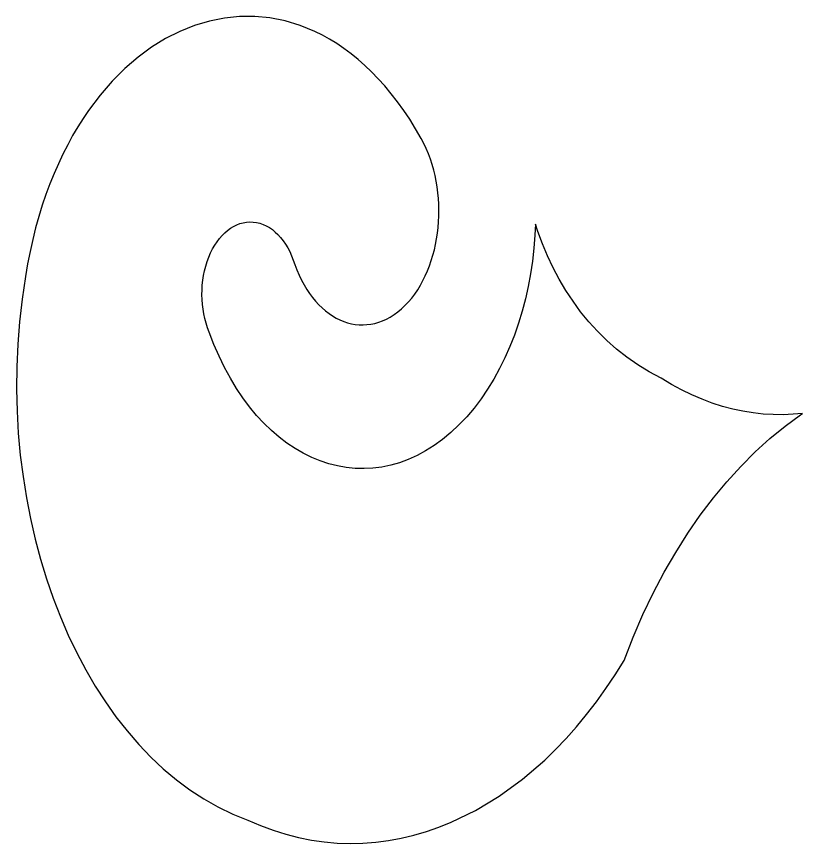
# Model space of a CAD drawing. Header units: centimetres. Extents: x -2.15 to 2.15, y -1.9 to 1.9.
# Drawn here: x 0.8084 to 1.1185, y 0.7819 to 1.1082 of the extents above; entities that cross this region are included whole.
import ezdxf

# ---------------------------------------------------------------- set-up
doc = ezdxf.new("R2010")
doc.units = ezdxf.units.CM
doc.header["$MEASUREMENT"] = 0
doc.layers.add('Layer 1', color=7, linetype='Continuous')

msp = doc.modelspace()

# ---------------------------------------------------------------- linework, layer by layer
at = {"layer": 'Layer 1', "color": 177}
msp.add_open_spline([(1.11851, 0.95163), (1.11851, 0.95163), (1.11772, 0.95111), (1.11772, 0.95111), (1.11772, 0.95111), (1.11772, 0.95111), (1.11163, 0.9466), (1.11163, 0.9466), (1.11163, 0.9466), (1.11163, 0.9466), (1.10567, 0.94171), (1.10567, 0.94171), (1.10567, 0.94171), (1.10567, 0.94171), (1.09985, 0.93642), (1.09985, 0.93642), (1.09985, 0.93642), (1.09985, 0.93642), (1.09419, 0.93074), (1.09419, 0.93074), (1.09419, 0.93074), (1.09419, 0.93074), (1.08868, 0.92469), (1.08868, 0.92469), (1.08868, 0.92469), (1.08868, 0.92469), (1.08335, 0.91826), (1.08335, 0.91826), (1.08335, 0.91826), (1.08335, 0.91826), (1.0782, 0.91147), (1.0782, 0.91147), (1.0782, 0.91147), (1.0782, 0.91147), (1.07325, 0.90432), (1.07325, 0.90432), (1.07325, 0.90432), (1.07325, 0.90432), (1.06849, 0.89681), (1.06849, 0.89681), (1.06849, 0.89681), (1.06849, 0.89681), (1.06394, 0.88896), (1.06394, 0.88896), (1.06394, 0.88896), (1.06394, 0.88896), (1.05963, 0.88076), (1.05963, 0.88076), (1.05963, 0.88076), (1.05963, 0.88076), (1.05554, 0.87223), (1.05554, 0.87223), (1.05554, 0.87223), (1.05554, 0.87223), (1.05169, 0.86337), (1.05169, 0.86337), (1.05169, 0.86337), (1.05169, 0.86337), (1.04811, 0.85418), (1.04811, 0.85418), (1.04811, 0.85418), (1.04811, 0.85418), (1.04459, 0.84851), (1.04459, 0.84851), (1.04459, 0.84851), (1.04459, 0.84851), (1.04094, 0.84304), (1.04094, 0.84304), (1.04094, 0.84304), (1.04094, 0.84304), (1.03718, 0.83779), (1.03718, 0.83779), (1.03718, 0.83779), (1.03718, 0.83779), (1.03331, 0.83276), (1.03331, 0.83276), (1.03331, 0.83276), (1.03331, 0.83276), (1.02934, 0.82795), (1.02934, 0.82795), (1.02934, 0.82795), (1.02934, 0.82795), (1.02525, 0.82336), (1.02525, 0.82336), (1.02525, 0.82336), (1.02525, 0.82336), (1.02108, 0.81899), (1.02108, 0.81899), (1.02108, 0.81899), (1.02108, 0.81899), (1.0168, 0.81485), (1.0168, 0.81485), (1.0168, 0.81485), (1.0168, 0.81485), (1.008, 0.80728), (1.008, 0.80728), (1.008, 0.80728), (1.008, 0.80728), (0.9989, 0.80064), (0.9989, 0.80064), (0.9989, 0.80064), (0.9989, 0.80064), (0.98952, 0.79497), (0.98952, 0.79497), (0.98952, 0.79497), (0.98952, 0.79497), (0.97991, 0.79029), (0.97991, 0.79029), (0.97991, 0.79029), (0.97991, 0.79029), (0.97504, 0.78834), (0.97504, 0.78834), (0.97504, 0.78834), (0.97504, 0.78834), (0.97011, 0.78663), (0.97011, 0.78663), (0.97011, 0.78663), (0.97011, 0.78663), (0.96515, 0.78519), (0.96515, 0.78519), (0.96515, 0.78519), (0.96515, 0.78519), (0.96017, 0.784), (0.96017, 0.784), (0.96017, 0.784), (0.96017, 0.784), (0.95516, 0.78308), (0.95516, 0.78308), (0.95516, 0.78308), (0.95516, 0.78308), (0.95012, 0.78243), (0.95012, 0.78243), (0.95012, 0.78243), (0.95012, 0.78243), (0.94506, 0.78204), (0.94506, 0.78204), (0.94506, 0.78204), (0.94506, 0.78204), (0.94, 0.78193), (0.94, 0.78193), (0.94, 0.78193), (0.94, 0.78193), (0.93493, 0.7821), (0.93493, 0.7821), (0.93493, 0.7821), (0.93493, 0.7821), (0.92985, 0.78254), (0.92985, 0.78254), (0.92985, 0.78254), (0.92985, 0.78254), (0.92478, 0.78326), (0.92478, 0.78326), (0.92478, 0.78326), (0.92478, 0.78326), (0.91971, 0.78426), (0.91971, 0.78426), (0.91971, 0.78426), (0.91971, 0.78426), (0.91466, 0.78555), (0.91466, 0.78555), (0.91466, 0.78555), (0.91466, 0.78555), (0.90962, 0.78714), (0.90962, 0.78714), (0.90962, 0.78714), (0.90962, 0.78714), (0.90462, 0.78901), (0.90462, 0.78901), (0.90462, 0.78901), (0.90462, 0.78901), (0.89964, 0.79118), (0.89964, 0.79118), (0.89964, 0.79118), (0.89964, 0.79118), (0.89369, 0.79355), (0.89369, 0.79355), (0.89369, 0.79355), (0.89369, 0.79355), (0.88789, 0.79633), (0.88789, 0.79633), (0.88789, 0.79633), (0.88789, 0.79633), (0.88225, 0.79951), (0.88225, 0.79951), (0.88225, 0.79951), (0.88225, 0.79951), (0.87677, 0.80309), (0.87677, 0.80309), (0.87677, 0.80309), (0.87677, 0.80309), (0.87146, 0.80704), (0.87146, 0.80704), (0.87146, 0.80704), (0.87146, 0.80704), (0.86633, 0.81135), (0.86633, 0.81135), (0.86633, 0.81135), (0.86633, 0.81135), (0.86137, 0.81601), (0.86137, 0.81601), (0.86137, 0.81601), (0.86137, 0.81601), (0.8566, 0.821), (0.8566, 0.821), (0.8566, 0.821), (0.8566, 0.821), (0.85201, 0.82632), (0.85201, 0.82632), (0.85201, 0.82632), (0.85201, 0.82632), (0.84763, 0.83194), (0.84763, 0.83194), (0.84763, 0.83194), (0.84763, 0.83194), (0.84345, 0.83785), (0.84345, 0.83785), (0.84345, 0.83785), (0.84345, 0.83785), (0.83947, 0.84404), (0.83947, 0.84404), (0.83947, 0.84404), (0.83947, 0.84404), (0.83571, 0.8505), (0.83571, 0.8505), (0.83571, 0.8505), (0.83571, 0.8505), (0.83216, 0.85721), (0.83216, 0.85721), (0.83216, 0.85721), (0.83216, 0.85721), (0.82883, 0.86417), (0.82883, 0.86417), (0.82883, 0.86417), (0.82883, 0.86417), (0.82573, 0.87134), (0.82573, 0.87134), (0.82573, 0.87134), (0.82573, 0.87134), (0.82288, 0.87873), (0.82288, 0.87873), (0.82288, 0.87873), (0.82288, 0.87873), (0.82026, 0.88631), (0.82026, 0.88631), (0.82026, 0.88631), (0.82026, 0.88631), (0.81788, 0.89408), (0.81788, 0.89408), (0.81788, 0.89408), (0.81788, 0.89408), (0.81576, 0.90202), (0.81576, 0.90202), (0.81576, 0.90202), (0.81576, 0.90202), (0.81389, 0.91012), (0.81389, 0.91012), (0.81389, 0.91012), (0.81389, 0.91012), (0.81229, 0.91836), (0.81229, 0.91836), (0.81229, 0.91836), (0.81229, 0.91836), (0.81096, 0.92674), (0.81096, 0.92674), (0.81096, 0.92674), (0.81096, 0.92674), (0.8099, 0.93522), (0.8099, 0.93522), (0.8099, 0.93522), (0.8099, 0.93522), (0.80911, 0.94381), (0.80911, 0.94381), (0.80911, 0.94381), (0.80911, 0.94381), (0.80862, 0.95249), (0.80862, 0.95249), (0.80862, 0.95249), (0.80862, 0.95249), (0.80841, 0.96125), (0.80841, 0.96125), (0.80841, 0.96125), (0.80841, 0.96125), (0.8085, 0.97007), (0.8085, 0.97007), (0.8085, 0.97007), (0.8085, 0.97007), (0.80889, 0.97894), (0.80889, 0.97894), (0.80889, 0.97894), (0.80889, 0.97894), (0.80959, 0.98784), (0.80959, 0.98784), (0.80959, 0.98784), (0.80959, 0.98784), (0.8106, 0.99676), (0.8106, 0.99676), (0.8106, 0.99676), (0.8106, 0.99676), (0.81192, 1.00569), (0.81192, 1.00569), (0.81192, 1.00569), (0.81192, 1.00569), (0.81277, 1.01065), (0.81277, 1.01065), (0.81277, 1.01065), (0.81277, 1.01065), (0.81374, 1.0155), (0.81374, 1.0155), (0.81374, 1.0155), (0.81374, 1.0155), (0.8148, 1.02023), (0.8148, 1.02023), (0.8148, 1.02023), (0.8148, 1.02023), (0.81595, 1.02485), (0.81595, 1.02485), (0.81595, 1.02485), (0.81595, 1.02485), (0.81722, 1.02936), (0.81722, 1.02936), (0.81722, 1.02936), (0.81722, 1.02936), (0.81858, 1.03376), (0.81858, 1.03376), (0.81858, 1.03376), (0.81858, 1.03376), (0.82003, 1.03804), (0.82003, 1.03804), (0.82003, 1.03804), (0.82003, 1.03804), (0.82157, 1.0422), (0.82157, 1.0422), (0.82157, 1.0422), (0.82157, 1.0422), (0.8232, 1.04625), (0.8232, 1.04625), (0.8232, 1.04625), (0.8232, 1.04625), (0.82492, 1.05018), (0.82492, 1.05018), (0.82492, 1.05018), (0.82492, 1.05018), (0.82672, 1.05399), (0.82672, 1.05399), (0.82672, 1.05399), (0.82672, 1.05399), (0.82859, 1.05767), (0.82859, 1.05767), (0.82859, 1.05767), (0.82859, 1.05767), (0.83054, 1.06124), (0.83054, 1.06124), (0.83054, 1.06124), (0.83054, 1.06124), (0.83257, 1.06468), (0.83257, 1.06468), (0.83257, 1.06468), (0.83257, 1.06468), (0.83468, 1.06801), (0.83468, 1.06801), (0.83468, 1.06801), (0.83468, 1.06801), (0.83685, 1.0712), (0.83685, 1.0712), (0.83685, 1.0712), (0.83685, 1.0712), (0.84138, 1.07722), (0.84138, 1.07722), (0.84138, 1.07722), (0.84138, 1.07722), (0.84616, 1.08274), (0.84616, 1.08274), (0.84616, 1.08274), (0.84616, 1.08274), (0.85115, 1.08773), (0.85115, 1.08773), (0.85115, 1.08773), (0.85115, 1.08773), (0.85635, 1.09221), (0.85635, 1.09221), (0.85635, 1.09221), (0.85635, 1.09221), (0.86172, 1.09615), (0.86172, 1.09615), (0.86172, 1.09615), (0.86172, 1.09615), (0.86724, 1.09955), (0.86724, 1.09955), (0.86724, 1.09955), (0.86724, 1.09955), (0.8729, 1.10241), (0.8729, 1.10241), (0.8729, 1.10241), (0.8729, 1.10241), (0.87867, 1.10472), (0.87867, 1.10472), (0.87867, 1.10472), (0.87867, 1.10472), (0.88453, 1.10646), (0.88453, 1.10646), (0.88453, 1.10646), (0.88453, 1.10646), (0.89045, 1.10764), (0.89045, 1.10764), (0.89045, 1.10764), (0.89045, 1.10764), (0.89642, 1.10824), (0.89642, 1.10824), (0.89642, 1.10824), (0.89642, 1.10824), (0.90241, 1.10825), (0.90241, 1.10825), (0.90241, 1.10825), (0.90241, 1.10825), (0.9084, 1.10768), (0.9084, 1.10768), (0.9084, 1.10768), (0.9084, 1.10768), (0.91438, 1.1065), (0.91438, 1.1065), (0.91438, 1.1065), (0.91438, 1.1065), (0.9203, 1.10472), (0.9203, 1.10472), (0.9203, 1.10472), (0.9203, 1.10472), (0.92616, 1.10232), (0.92616, 1.10232), (0.92616, 1.10232), (0.92616, 1.10232), (0.92907, 1.10089), (0.92907, 1.10089), (0.92907, 1.10089), (0.92907, 1.10089), (0.93194, 1.0993), (0.93194, 1.0993), (0.93194, 1.0993), (0.93194, 1.0993), (0.93479, 1.09755), (0.93479, 1.09755), (0.93479, 1.09755), (0.93479, 1.09755), (0.93761, 1.09565), (0.93761, 1.09565), (0.93761, 1.09565), (0.93761, 1.09565), (0.9404, 1.09359), (0.9404, 1.09359), (0.9404, 1.09359), (0.9404, 1.09359), (0.94314, 1.09136), (0.94314, 1.09136), (0.94314, 1.09136), (0.94314, 1.09136), (0.94586, 1.08898), (0.94586, 1.08898), (0.94586, 1.08898), (0.94586, 1.08898), (0.94853, 1.08643), (0.94853, 1.08643), (0.94853, 1.08643), (0.94853, 1.08643), (0.95116, 1.08372), (0.95116, 1.08372), (0.95116, 1.08372), (0.95116, 1.08372), (0.95374, 1.08085), (0.95374, 1.08085), (0.95374, 1.08085), (0.95374, 1.08085), (0.95627, 1.07781), (0.95627, 1.07781), (0.95627, 1.07781), (0.95627, 1.07781), (0.95875, 1.0746), (0.95875, 1.0746), (0.95875, 1.0746), (0.95875, 1.0746), (0.96118, 1.07123), (0.96118, 1.07123), (0.96118, 1.07123), (0.96118, 1.07123), (0.96355, 1.06769), (0.96355, 1.06769), (0.96355, 1.06769), (0.96355, 1.06769), (0.96585, 1.06398), (0.96585, 1.06398), (0.96585, 1.06398), (0.96585, 1.06398), (0.9681, 1.0601), (0.9681, 1.0601), (0.9681, 1.0601), (0.9681, 1.0601), (0.96913, 1.05815), (0.96913, 1.05815), (0.96913, 1.05815), (0.96913, 1.05815), (0.97008, 1.05615), (0.97008, 1.05615), (0.97008, 1.05615), (0.97008, 1.05615), (0.97094, 1.0541), (0.97094, 1.0541), (0.97094, 1.0541), (0.97094, 1.0541), (0.97172, 1.052), (0.97172, 1.052), (0.97172, 1.052), (0.97172, 1.052), (0.97241, 1.04986), (0.97241, 1.04986), (0.97241, 1.04986), (0.97241, 1.04986), (0.97303, 1.04769), (0.97303, 1.04769), (0.97303, 1.04769), (0.97303, 1.04769), (0.97356, 1.04548), (0.97356, 1.04548), (0.97356, 1.04548), (0.97356, 1.04548), (0.97401, 1.04325), (0.97401, 1.04325), (0.97401, 1.04325), (0.97401, 1.04325), (0.97438, 1.041), (0.97438, 1.041), (0.97438, 1.041), (0.97438, 1.041), (0.97467, 1.03873), (0.97467, 1.03873), (0.97467, 1.03873), (0.97467, 1.03873), (0.97488, 1.03645), (0.97488, 1.03645), (0.97488, 1.03645), (0.97488, 1.03645), (0.97501, 1.03416), (0.97501, 1.03416), (0.97501, 1.03416), (0.97501, 1.03416), (0.97506, 1.03187), (0.97506, 1.03187), (0.97506, 1.03187), (0.97506, 1.03187), (0.97504, 1.02958), (0.97504, 1.02958), (0.97504, 1.02958), (0.97504, 1.02958), (0.97493, 1.0273), (0.97493, 1.0273), (0.97493, 1.0273), (0.97493, 1.0273), (0.97475, 1.02503), (0.97475, 1.02503), (0.97475, 1.02503), (0.97475, 1.02503), (0.97449, 1.02277), (0.97449, 1.02277), (0.97449, 1.02277), (0.97449, 1.02277), (0.97416, 1.02054), (0.97416, 1.02054), (0.97416, 1.02054), (0.97416, 1.02054), (0.97374, 1.01833), (0.97374, 1.01833), (0.97374, 1.01833), (0.97374, 1.01833), (0.97326, 1.01616), (0.97326, 1.01616), (0.97326, 1.01616), (0.97326, 1.01616), (0.97269, 1.01402), (0.97269, 1.01402), (0.97269, 1.01402), (0.97269, 1.01402), (0.97206, 1.01192), (0.97206, 1.01192), (0.97206, 1.01192), (0.97206, 1.01192), (0.97134, 1.00986), (0.97134, 1.00986), (0.97134, 1.00986), (0.97134, 1.00986), (0.97056, 1.00786), (0.97056, 1.00786), (0.97056, 1.00786), (0.97056, 1.00786), (0.9697, 1.00591), (0.9697, 1.00591), (0.9697, 1.00591), (0.9697, 1.00591), (0.96877, 1.00402), (0.96877, 1.00402), (0.96877, 1.00402), (0.96877, 1.00402), (0.96776, 1.00219), (0.96776, 1.00219), (0.96776, 1.00219), (0.96776, 1.00219), (0.96669, 1.00044), (0.96669, 1.00044), (0.96669, 1.00044), (0.96669, 1.00044), (0.96554, 0.99875), (0.96554, 0.99875), (0.96554, 0.99875), (0.96554, 0.99875), (0.96432, 0.99715), (0.96432, 0.99715), (0.96432, 0.99715), (0.96432, 0.99715), (0.96304, 0.99562), (0.96304, 0.99562), (0.96304, 0.99562), (0.96304, 0.99562), (0.96168, 0.99419), (0.96168, 0.99419), (0.96168, 0.99419), (0.96168, 0.99419), (0.96027, 0.99287), (0.96027, 0.99287), (0.96027, 0.99287), (0.96027, 0.99287), (0.95883, 0.99168), (0.95883, 0.99168), (0.95883, 0.99168), (0.95883, 0.99168), (0.95737, 0.99061), (0.95737, 0.99061), (0.95737, 0.99061), (0.95737, 0.99061), (0.95588, 0.98967), (0.95588, 0.98967), (0.95588, 0.98967), (0.95588, 0.98967), (0.95438, 0.98886), (0.95438, 0.98886), (0.95438, 0.98886), (0.95438, 0.98886), (0.95286, 0.98818), (0.95286, 0.98818), (0.95286, 0.98818), (0.95286, 0.98818), (0.95133, 0.98762), (0.95133, 0.98762), (0.95133, 0.98762), (0.95133, 0.98762), (0.94979, 0.98718), (0.94979, 0.98718), (0.94979, 0.98718), (0.94979, 0.98718), (0.94824, 0.98686), (0.94824, 0.98686), (0.94824, 0.98686), (0.94824, 0.98686), (0.94669, 0.98666), (0.94669, 0.98666), (0.94669, 0.98666), (0.94669, 0.98666), (0.94514, 0.98658), (0.94514, 0.98658), (0.94514, 0.98658), (0.94514, 0.98658), (0.9436, 0.98662), (0.9436, 0.98662), (0.9436, 0.98662), (0.9436, 0.98662), (0.94206, 0.98678), (0.94206, 0.98678), (0.94206, 0.98678), (0.94206, 0.98678), (0.94053, 0.98705), (0.94053, 0.98705), (0.94053, 0.98705), (0.94053, 0.98705), (0.939, 0.98744), (0.939, 0.98744), (0.939, 0.98744), (0.939, 0.98744), (0.9375, 0.98793), (0.9375, 0.98793), (0.9375, 0.98793), (0.9375, 0.98793), (0.93602, 0.98855), (0.93602, 0.98855), (0.93602, 0.98855), (0.93602, 0.98855), (0.93456, 0.98927), (0.93456, 0.98927), (0.93456, 0.98927), (0.93456, 0.98927), (0.93313, 0.9901), (0.93313, 0.9901), (0.93313, 0.9901), (0.93313, 0.9901), (0.93171, 0.99104), (0.93171, 0.99104), (0.93171, 0.99104), (0.93171, 0.99104), (0.93034, 0.99209), (0.93034, 0.99209), (0.93034, 0.99209), (0.93034, 0.99209), (0.929, 0.99325), (0.929, 0.99325), (0.929, 0.99325), (0.929, 0.99325), (0.92769, 0.9945), (0.92769, 0.9945), (0.92769, 0.9945), (0.92769, 0.9945), (0.92643, 0.99587), (0.92643, 0.99587), (0.92643, 0.99587), (0.92643, 0.99587), (0.92521, 0.99734), (0.92521, 0.99734), (0.92521, 0.99734), (0.92521, 0.99734), (0.92404, 0.9989), (0.92404, 0.9989), (0.92404, 0.9989), (0.92404, 0.9989), (0.92292, 1.00057), (0.92292, 1.00057), (0.92292, 1.00057), (0.92292, 1.00057), (0.92185, 1.00234), (0.92185, 1.00234), (0.92185, 1.00234), (0.92185, 1.00234), (0.92084, 1.00421), (0.92084, 1.00421), (0.92084, 1.00421), (0.92084, 1.00421), (0.91989, 1.00617), (0.91989, 1.00617), (0.91989, 1.00617), (0.91989, 1.00617), (0.919, 1.00823), (0.919, 1.00823), (0.919, 1.00823), (0.919, 1.00823), (0.91818, 1.01038), (0.91818, 1.01038), (0.91818, 1.01038), (0.91818, 1.01038), (0.9176, 1.01216), (0.9176, 1.01216), (0.9176, 1.01216), (0.9176, 1.01216), (0.91693, 1.01386), (0.91693, 1.01386), (0.91693, 1.01386), (0.91693, 1.01386), (0.9162, 1.01548), (0.9162, 1.01548), (0.9162, 1.01548), (0.9162, 1.01548), (0.91539, 1.01701), (0.91539, 1.01701), (0.91539, 1.01701), (0.91539, 1.01701), (0.91453, 1.01845), (0.91453, 1.01845), (0.91453, 1.01845), (0.91453, 1.01845), (0.91359, 1.01979), (0.91359, 1.01979), (0.91359, 1.01979), (0.91359, 1.01979), (0.91261, 1.02104), (0.91261, 1.02104), (0.91261, 1.02104), (0.91261, 1.02104), (0.91157, 1.02218), (0.91157, 1.02218), (0.91157, 1.02218), (0.91157, 1.02218), (0.91048, 1.02322), (0.91048, 1.02322), (0.91048, 1.02322), (0.91048, 1.02322), (0.90935, 1.02415), (0.90935, 1.02415), (0.90935, 1.02415), (0.90935, 1.02415), (0.90818, 1.02496), (0.90818, 1.02496), (0.90818, 1.02496), (0.90818, 1.02496), (0.90696, 1.02565), (0.90696, 1.02565), (0.90696, 1.02565), (0.90696, 1.02565), (0.90572, 1.02622), (0.90572, 1.02622), (0.90572, 1.02622), (0.90572, 1.02622), (0.90443, 1.02667), (0.90443, 1.02667), (0.90443, 1.02667), (0.90443, 1.02667), (0.90313, 1.02699), (0.90313, 1.02699), (0.90313, 1.02699), (0.90313, 1.02699), (0.9018, 1.02717), (0.9018, 1.02717), (0.9018, 1.02717), (0.9018, 1.02717), (0.90047, 1.02721), (0.90047, 1.02721), (0.90047, 1.02721), (0.90047, 1.02721), (0.89914, 1.02712), (0.89914, 1.02712), (0.89914, 1.02712), (0.89914, 1.02712), (0.89784, 1.0269), (0.89784, 1.0269), (0.89784, 1.0269), (0.89784, 1.0269), (0.89656, 1.02654), (0.89656, 1.02654), (0.89656, 1.02654), (0.89656, 1.02654), (0.8953, 1.02606), (0.8953, 1.02606), (0.8953, 1.02606), (0.8953, 1.02606), (0.89407, 1.02545), (0.89407, 1.02545), (0.89407, 1.02545), (0.89407, 1.02545), (0.89287, 1.02473), (0.89287, 1.02473), (0.89287, 1.02473), (0.89287, 1.02473), (0.89171, 1.02388), (0.89171, 1.02388), (0.89171, 1.02388), (0.89171, 1.02388), (0.89059, 1.02293), (0.89059, 1.02293), (0.89059, 1.02293), (0.89059, 1.02293), (0.88951, 1.02186), (0.88951, 1.02186), (0.88951, 1.02186), (0.88951, 1.02186), (0.88848, 1.02068), (0.88848, 1.02068), (0.88848, 1.02068), (0.88848, 1.02068), (0.88751, 1.0194), (0.88751, 1.0194), (0.88751, 1.0194), (0.88751, 1.0194), (0.8866, 1.01801), (0.8866, 1.01801), (0.8866, 1.01801), (0.8866, 1.01801), (0.88574, 1.01653), (0.88574, 1.01653), (0.88574, 1.01653), (0.88574, 1.01653), (0.88495, 1.01495), (0.88495, 1.01495), (0.88495, 1.01495), (0.88495, 1.01495), (0.88423, 1.01329), (0.88423, 1.01329), (0.88423, 1.01329), (0.88423, 1.01329), (0.88359, 1.01155), (0.88359, 1.01155), (0.88359, 1.01155), (0.88359, 1.01155), (0.88304, 1.00976), (0.88304, 1.00976), (0.88304, 1.00976), (0.88304, 1.00976), (0.88257, 1.00794), (0.88257, 1.00794), (0.88257, 1.00794), (0.88257, 1.00794), (0.8822, 1.00608), (0.8822, 1.00608), (0.8822, 1.00608), (0.8822, 1.00608), (0.8819, 1.0042), (0.8819, 1.0042), (0.8819, 1.0042), (0.8819, 1.0042), (0.8817, 1.0023), (0.8817, 1.0023), (0.8817, 1.0023), (0.8817, 1.0023), (0.88159, 1.00038), (0.88159, 1.00038), (0.88159, 1.00038), (0.88159, 1.00038), (0.88156, 0.99847), (0.88156, 0.99847), (0.88156, 0.99847), (0.88156, 0.99847), (0.88161, 0.99655), (0.88161, 0.99655), (0.88161, 0.99655), (0.88161, 0.99655), (0.88176, 0.99464), (0.88176, 0.99464), (0.88176, 0.99464), (0.88176, 0.99464), (0.88199, 0.99274), (0.88199, 0.99274), (0.88199, 0.99274), (0.88199, 0.99274), (0.88231, 0.99087), (0.88231, 0.99087), (0.88231, 0.99087), (0.88231, 0.99087), (0.88272, 0.98903), (0.88272, 0.98903), (0.88272, 0.98903), (0.88272, 0.98903), (0.88321, 0.98722), (0.88321, 0.98722), (0.88321, 0.98722), (0.88321, 0.98722), (0.88379, 0.98545), (0.88379, 0.98545), (0.88379, 0.98545), (0.88379, 0.98545), (0.88445, 0.98373), (0.88445, 0.98373), (0.88445, 0.98373), (0.88445, 0.98373), (0.88632, 0.97886), (0.88632, 0.97886), (0.88632, 0.97886), (0.88632, 0.97886), (0.88833, 0.97419), (0.88833, 0.97419), (0.88833, 0.97419), (0.88833, 0.97419), (0.89048, 0.96975), (0.89048, 0.96975), (0.89048, 0.96975), (0.89048, 0.96975), (0.89277, 0.96553), (0.89277, 0.96553), (0.89277, 0.96553), (0.89277, 0.96553), (0.89519, 0.96152), (0.89519, 0.96152), (0.89519, 0.96152), (0.89519, 0.96152), (0.89773, 0.95775), (0.89773, 0.95775), (0.89773, 0.95775), (0.89773, 0.95775), (0.90038, 0.9542), (0.90038, 0.9542), (0.90038, 0.9542), (0.90038, 0.9542), (0.90314, 0.95087), (0.90314, 0.95087), (0.90314, 0.95087), (0.90314, 0.95087), (0.906, 0.94779), (0.906, 0.94779), (0.906, 0.94779), (0.906, 0.94779), (0.90895, 0.94493), (0.90895, 0.94493), (0.90895, 0.94493), (0.90895, 0.94493), (0.91199, 0.94232), (0.91199, 0.94232), (0.91199, 0.94232), (0.91199, 0.94232), (0.91511, 0.93994), (0.91511, 0.93994), (0.91511, 0.93994), (0.91511, 0.93994), (0.91829, 0.93781), (0.91829, 0.93781), (0.91829, 0.93781), (0.91829, 0.93781), (0.92155, 0.93593), (0.92155, 0.93593), (0.92155, 0.93593), (0.92155, 0.93593), (0.92486, 0.93429), (0.92486, 0.93429), (0.92486, 0.93429), (0.92486, 0.93429), (0.92822, 0.9329), (0.92822, 0.9329), (0.92822, 0.9329), (0.92822, 0.9329), (0.93162, 0.93178), (0.93162, 0.93178), (0.93162, 0.93178), (0.93162, 0.93178), (0.93506, 0.9309), (0.93506, 0.9309), (0.93506, 0.9309), (0.93506, 0.9309), (0.93853, 0.93028), (0.93853, 0.93028), (0.93853, 0.93028), (0.93853, 0.93028), (0.94201, 0.92993), (0.94201, 0.92993), (0.94201, 0.92993), (0.94201, 0.92993), (0.94551, 0.92984), (0.94551, 0.92984), (0.94551, 0.92984), (0.94551, 0.92984), (0.94902, 0.93002), (0.94902, 0.93002), (0.94902, 0.93002), (0.94902, 0.93002), (0.95253, 0.93047), (0.95253, 0.93047), (0.95253, 0.93047), (0.95253, 0.93047), (0.95603, 0.93118), (0.95603, 0.93118), (0.95603, 0.93118), (0.95603, 0.93118), (0.95952, 0.93218), (0.95952, 0.93218), (0.95952, 0.93218), (0.95952, 0.93218), (0.96299, 0.93345), (0.96299, 0.93345), (0.96299, 0.93345), (0.96299, 0.93345), (0.96643, 0.935), (0.96643, 0.935), (0.96643, 0.935), (0.96643, 0.935), (0.96983, 0.93684), (0.96983, 0.93684), (0.96983, 0.93684), (0.96983, 0.93684), (0.97319, 0.93897), (0.97319, 0.93897), (0.97319, 0.93897), (0.97319, 0.93897), (0.9765, 0.94137), (0.9765, 0.94137), (0.9765, 0.94137), (0.9765, 0.94137), (0.97976, 0.94407), (0.97976, 0.94407), (0.97976, 0.94407), (0.97976, 0.94407), (0.98295, 0.94707), (0.98295, 0.94707), (0.98295, 0.94707), (0.98295, 0.94707), (0.98603, 0.95032), (0.98603, 0.95032), (0.98603, 0.95032), (0.98603, 0.95032), (0.98894, 0.95376), (0.98894, 0.95376), (0.98894, 0.95376), (0.98894, 0.95376), (0.9917, 0.9574), (0.9917, 0.9574), (0.9917, 0.9574), (0.9917, 0.9574), (0.9943, 0.96121), (0.9943, 0.96121), (0.9943, 0.96121), (0.9943, 0.96121), (0.99674, 0.96519), (0.99674, 0.96519), (0.99674, 0.96519), (0.99674, 0.96519), (0.99901, 0.96932), (0.99901, 0.96932), (0.99901, 0.96932), (0.99901, 0.96932), (1.00112, 0.9736), (1.00112, 0.9736), (1.00112, 0.9736), (1.00112, 0.9736), (1.00306, 0.97801), (1.00306, 0.97801), (1.00306, 0.97801), (1.00306, 0.97801), (1.00484, 0.98256), (1.00484, 0.98256), (1.00484, 0.98256), (1.00484, 0.98256), (1.00645, 0.98721), (1.00645, 0.98721), (1.00645, 0.98721), (1.00645, 0.98721), (1.0079, 0.99196), (1.0079, 0.99196), (1.0079, 0.99196), (1.0079, 0.99196), (1.00917, 0.9968), (1.00917, 0.9968), (1.00917, 0.9968), (1.00917, 0.9968), (1.01027, 1.00173), (1.01027, 1.00173), (1.01027, 1.00173), (1.01027, 1.00173), (1.01121, 1.00673), (1.01121, 1.00673), (1.01121, 1.00673), (1.01121, 1.00673), (1.01197, 1.01178), (1.01197, 1.01178), (1.01197, 1.01178), (1.01197, 1.01178), (1.01255, 1.01689), (1.01255, 1.01689), (1.01255, 1.01689), (1.01255, 1.01689), (1.01297, 1.02203), (1.01297, 1.02203), (1.01297, 1.02203), (1.01297, 1.02203), (1.01316, 1.02631), (1.01316, 1.02631), (1.01316, 1.02631), (1.01316, 1.02631), (1.01409, 1.02347), (1.01409, 1.02347), (1.01409, 1.02347), (1.01409, 1.02347), (1.01592, 1.01858), (1.01592, 1.01858), (1.01592, 1.01858), (1.01592, 1.01858), (1.01793, 1.0138), (1.01793, 1.0138), (1.01793, 1.0138), (1.01793, 1.0138), (1.02014, 1.00912), (1.02014, 1.00912), (1.02014, 1.00912), (1.02014, 1.00912), (1.02255, 1.00458), (1.02255, 1.00458), (1.02255, 1.00458), (1.02255, 1.00458), (1.02516, 1.00017), (1.02516, 1.00017), (1.02516, 1.00017), (1.02516, 1.00017), (1.02798, 0.99589), (1.02798, 0.99589), (1.02798, 0.99589), (1.02798, 0.99589), (1.03099, 0.99178), (1.03099, 0.99178), (1.03099, 0.99178), (1.03099, 0.99178), (1.03421, 0.98782), (1.03421, 0.98782), (1.03421, 0.98782), (1.03421, 0.98782), (1.03765, 0.98404), (1.03765, 0.98404), (1.03765, 0.98404), (1.03765, 0.98404), (1.04129, 0.98044), (1.04129, 0.98044), (1.04129, 0.98044), (1.04129, 0.98044), (1.04516, 0.97704), (1.04516, 0.97704), (1.04516, 0.97704), (1.04516, 0.97704), (1.04924, 0.97383), (1.04924, 0.97383), (1.04924, 0.97383), (1.04924, 0.97383), (1.05353, 0.97084), (1.05353, 0.97084), (1.05353, 0.97084), (1.05353, 0.97084), (1.05804, 0.96806), (1.05804, 0.96806), (1.05804, 0.96806), (1.05804, 0.96806), (1.06277, 0.96552), (1.06277, 0.96552), (1.06277, 0.96552), (1.06277, 0.96552), (1.0668, 0.9631), (1.0668, 0.9631), (1.0668, 0.9631), (1.0668, 0.9631), (1.07083, 0.96091), (1.07083, 0.96091), (1.07083, 0.96091), (1.07083, 0.96091), (1.07487, 0.95894), (1.07487, 0.95894), (1.07487, 0.95894), (1.07487, 0.95894), (1.07891, 0.95721), (1.07891, 0.95721), (1.07891, 0.95721), (1.07891, 0.95721), (1.08294, 0.9557), (1.08294, 0.9557), (1.08294, 0.9557), (1.08294, 0.9557), (1.08698, 0.95441), (1.08698, 0.95441), (1.08698, 0.95441), (1.08698, 0.95441), (1.09101, 0.95334), (1.09101, 0.95334), (1.09101, 0.95334), (1.09101, 0.95334), (1.09502, 0.95248), (1.09502, 0.95248), (1.09502, 0.95248), (1.09502, 0.95248), (1.09903, 0.95184), (1.09903, 0.95184), (1.09903, 0.95184), (1.09903, 0.95184), (1.10303, 0.9514), (1.10303, 0.9514), (1.10303, 0.9514), (1.10303, 0.9514), (1.107, 0.95117), (1.107, 0.95117), (1.107, 0.95117), (1.107, 0.95117), (1.11095, 0.95113), (1.11095, 0.95113), (1.11095, 0.95113), (1.11095, 0.95113), (1.11489, 0.95129), (1.11489, 0.95129), (1.11489, 0.95129), (1.11489, 0.95129), (1.11851, 0.95163), (1.11851, 0.95163)], degree=3, knots=[0, 0, 0, 0, 0.0031645569620253, 0.0031645569620253, 0.0031645569620253, 0.0031645569620253, 0.0063291139240506, 0.0063291139240506, 0.0063291139240506, 0.0063291139240506, 0.0094936708860759, 0.0094936708860759, 0.0094936708860759, 0.0094936708860759, 0.0126582278481013, 0.0126582278481013, 0.0126582278481013, 0.0126582278481013, 0.0158227848101266, 0.0158227848101266, 0.0158227848101266, 0.0158227848101266, 0.0189873417721519, 0.0189873417721519, 0.0189873417721519, 0.0189873417721519, 0.0221518987341772, 0.0221518987341772, 0.0221518987341772, 0.0221518987341772, 0.0253164556962025, 0.0253164556962025, 0.0253164556962025, 0.0253164556962025, 0.0284810126582278, 0.0284810126582278, 0.0284810126582278, 0.0284810126582278, 0.0316455696202532, 0.0316455696202532, 0.0316455696202532, 0.0316455696202532, 0.0348101265822785, 0.0348101265822785, 0.0348101265822785, 0.0348101265822785, 0.0379746835443038, 0.0379746835443038, 0.0379746835443038, 0.0379746835443038, 0.0411392405063291, 0.0411392405063291, 0.0411392405063291, 0.0411392405063291, 0.0443037974683544, 0.0443037974683544, 0.0443037974683544, 0.0443037974683544, 0.0474683544303797, 0.0474683544303797, 0.0474683544303797, 0.0474683544303797, 0.0506329113924051, 0.0506329113924051, 0.0506329113924051, 0.0506329113924051, 0.0537974683544304, 0.0537974683544304, 0.0537974683544304, 0.0537974683544304, 0.0569620253164557, 0.0569620253164557, 0.0569620253164557, 0.0569620253164557, 0.060126582278481, 0.060126582278481, 0.060126582278481, 0.060126582278481, 0.0632911392405063, 0.0632911392405063, 0.0632911392405063, 0.0632911392405063, 0.0664556962025316, 0.0664556962025316, 0.0664556962025316, 0.0664556962025316, 0.069620253164557, 0.069620253164557, 0.069620253164557, 0.069620253164557, 0.0727848101265823, 0.0727848101265823, 0.0727848101265823, 0.0727848101265823, 0.0759493670886076, 0.0759493670886076, 0.0759493670886076, 0.0759493670886076, 0.0791139240506329, 0.0791139240506329, 0.0791139240506329, 0.0791139240506329, 0.0822784810126582, 0.0822784810126582, 0.0822784810126582, 0.0822784810126582, 0.0854430379746835, 0.0854430379746835, 0.0854430379746835, 0.0854430379746835, 0.0886075949367089, 0.0886075949367089, 0.0886075949367089, 0.0886075949367089, 0.0917721518987342, 0.0917721518987342, 0.0917721518987342, 0.0917721518987342, 0.0949367088607595, 0.0949367088607595, 0.0949367088607595, 0.0949367088607595, 0.0981012658227848, 0.0981012658227848, 0.0981012658227848, 0.0981012658227848, 0.1012658227848101, 0.1012658227848101, 0.1012658227848101, 0.1012658227848101, 0.1044303797468354, 0.1044303797468354, 0.1044303797468354, 0.1044303797468354, 0.1075949367088608, 0.1075949367088608, 0.1075949367088608, 0.1075949367088608, 0.1107594936708861, 0.1107594936708861, 0.1107594936708861, 0.1107594936708861, 0.1139240506329114, 0.1139240506329114, 0.1139240506329114, 0.1139240506329114, 0.1170886075949367, 0.1170886075949367, 0.1170886075949367, 0.1170886075949367, 0.120253164556962, 0.120253164556962, 0.120253164556962, 0.120253164556962, 0.1234177215189873, 0.1234177215189873, 0.1234177215189873, 0.1234177215189873, 0.1265822784810127, 0.1265822784810127, 0.1265822784810127, 0.1265822784810127, 0.129746835443038, 0.129746835443038, 0.129746835443038, 0.129746835443038, 0.1329113924050633, 0.1329113924050633, 0.1329113924050633, 0.1329113924050633, 0.1360759493670886, 0.1360759493670886, 0.1360759493670886, 0.1360759493670886, 0.1392405063291139, 0.1392405063291139, 0.1392405063291139, 0.1392405063291139, 0.1424050632911392, 0.1424050632911392, 0.1424050632911392, 0.1424050632911392, 0.1455696202531646, 0.1455696202531646, 0.1455696202531646, 0.1455696202531646, 0.1487341772151899, 0.1487341772151899, 0.1487341772151899, 0.1487341772151899, 0.1518987341772152, 0.1518987341772152, 0.1518987341772152, 0.1518987341772152, 0.1550632911392405, 0.1550632911392405, 0.1550632911392405, 0.1550632911392405, 0.1582278481012658, 0.1582278481012658, 0.1582278481012658, 0.1582278481012658, 0.1613924050632911, 0.1613924050632911, 0.1613924050632911, 0.1613924050632911, 0.1645569620253164, 0.1645569620253164, 0.1645569620253164, 0.1645569620253164, 0.1677215189873418, 0.1677215189873418, 0.1677215189873418, 0.1677215189873418, 0.1708860759493671, 0.1708860759493671, 0.1708860759493671, 0.1708860759493671, 0.1740506329113924, 0.1740506329113924, 0.1740506329113924, 0.1740506329113924, 0.1772151898734177, 0.1772151898734177, 0.1772151898734177, 0.1772151898734177, 0.180379746835443, 0.180379746835443, 0.180379746835443, 0.180379746835443, 0.1835443037974684, 0.1835443037974684, 0.1835443037974684, 0.1835443037974684, 0.1867088607594937, 0.1867088607594937, 0.1867088607594937, 0.1867088607594937, 0.189873417721519, 0.189873417721519, 0.189873417721519, 0.189873417721519, 0.1930379746835443, 0.1930379746835443, 0.1930379746835443, 0.1930379746835443, 0.1962025316455696, 0.1962025316455696, 0.1962025316455696, 0.1962025316455696, 0.1993670886075949, 0.1993670886075949, 0.1993670886075949, 0.1993670886075949, 0.2025316455696203, 0.2025316455696203, 0.2025316455696203, 0.2025316455696203, 0.2056962025316456, 0.2056962025316456, 0.2056962025316456, 0.2056962025316456, 0.2088607594936709, 0.2088607594936709, 0.2088607594936709, 0.2088607594936709, 0.2120253164556962, 0.2120253164556962, 0.2120253164556962, 0.2120253164556962, 0.2151898734177215, 0.2151898734177215, 0.2151898734177215, 0.2151898734177215, 0.2183544303797468, 0.2183544303797468, 0.2183544303797468, 0.2183544303797468, 0.2215189873417721, 0.2215189873417721, 0.2215189873417721, 0.2215189873417721, 0.2246835443037975, 0.2246835443037975, 0.2246835443037975, 0.2246835443037975, 0.2278481012658228, 0.2278481012658228, 0.2278481012658228, 0.2278481012658228, 0.2310126582278481, 0.2310126582278481, 0.2310126582278481, 0.2310126582278481, 0.2341772151898734, 0.2341772151898734, 0.2341772151898734, 0.2341772151898734, 0.2373417721518987, 0.2373417721518987, 0.2373417721518987, 0.2373417721518987, 0.2405063291139241, 0.2405063291139241, 0.2405063291139241, 0.2405063291139241, 0.2436708860759494, 0.2436708860759494, 0.2436708860759494, 0.2436708860759494, 0.2468354430379747, 0.2468354430379747, 0.2468354430379747, 0.2468354430379747, 0.25, 0.25, 0.25, 0.25, 0.2531645569620253, 0.2531645569620253, 0.2531645569620253, 0.2531645569620253, 0.2563291139240506, 0.2563291139240506, 0.2563291139240506, 0.2563291139240506, 0.2594936708860759, 0.2594936708860759, 0.2594936708860759, 0.2594936708860759, 0.2626582278481013, 0.2626582278481013, 0.2626582278481013, 0.2626582278481013, 0.2658227848101266, 0.2658227848101266, 0.2658227848101266, 0.2658227848101266, 0.2689873417721519, 0.2689873417721519, 0.2689873417721519, 0.2689873417721519, 0.2721518987341772, 0.2721518987341772, 0.2721518987341772, 0.2721518987341772, 0.2753164556962026, 0.2753164556962026, 0.2753164556962026, 0.2753164556962026, 0.2784810126582278, 0.2784810126582278, 0.2784810126582278, 0.2784810126582278, 0.2816455696202532, 0.2816455696202532, 0.2816455696202532, 0.2816455696202532, 0.2848101265822785, 0.2848101265822785, 0.2848101265822785, 0.2848101265822785, 0.2879746835443038, 0.2879746835443038, 0.2879746835443038, 0.2879746835443038, 0.2911392405063291, 0.2911392405063291, 0.2911392405063291, 0.2911392405063291, 0.2943037974683544, 0.2943037974683544, 0.2943037974683544, 0.2943037974683544, 0.2974683544303797, 0.2974683544303797, 0.2974683544303797, 0.2974683544303797, 0.3006329113924051, 0.3006329113924051, 0.3006329113924051, 0.3006329113924051, 0.3037974683544304, 0.3037974683544304, 0.3037974683544304, 0.3037974683544304, 0.3069620253164557, 0.3069620253164557, 0.3069620253164557, 0.3069620253164557, 0.310126582278481, 0.310126582278481, 0.310126582278481, 0.310126582278481, 0.3132911392405063, 0.3132911392405063, 0.3132911392405063, 0.3132911392405063, 0.3164556962025317, 0.3164556962025317, 0.3164556962025317, 0.3164556962025317, 0.3196202531645569, 0.3196202531645569, 0.3196202531645569, 0.3196202531645569, 0.3227848101265823, 0.3227848101265823, 0.3227848101265823, 0.3227848101265823, 0.3259493670886076, 0.3259493670886076, 0.3259493670886076, 0.3259493670886076, 0.3291139240506329, 0.3291139240506329, 0.3291139240506329, 0.3291139240506329, 0.3322784810126582, 0.3322784810126582, 0.3322784810126582, 0.3322784810126582, 0.3354430379746836, 0.3354430379746836, 0.3354430379746836, 0.3354430379746836, 0.3386075949367088, 0.3386075949367088, 0.3386075949367088, 0.3386075949367088, 0.3417721518987342, 0.3417721518987342, 0.3417721518987342, 0.3417721518987342, 0.3449367088607595, 0.3449367088607595, 0.3449367088607595, 0.3449367088607595, 0.3481012658227848, 0.3481012658227848, 0.3481012658227848, 0.3481012658227848, 0.3512658227848101, 0.3512658227848101, 0.3512658227848101, 0.3512658227848101, 0.3544303797468354, 0.3544303797468354, 0.3544303797468354, 0.3544303797468354, 0.3575949367088608, 0.3575949367088608, 0.3575949367088608, 0.3575949367088608, 0.3607594936708861, 0.3607594936708861, 0.3607594936708861, 0.3607594936708861, 0.3639240506329114, 0.3639240506329114, 0.3639240506329114, 0.3639240506329114, 0.3670886075949367, 0.3670886075949367, 0.3670886075949367, 0.3670886075949367, 0.370253164556962, 0.370253164556962, 0.370253164556962, 0.370253164556962, 0.3734177215189873, 0.3734177215189873, 0.3734177215189873, 0.3734177215189873, 0.3765822784810127, 0.3765822784810127, 0.3765822784810127, 0.3765822784810127, 0.379746835443038, 0.379746835443038, 0.379746835443038, 0.379746835443038, 0.3829113924050633, 0.3829113924050633, 0.3829113924050633, 0.3829113924050633, 0.3860759493670886, 0.3860759493670886, 0.3860759493670886, 0.3860759493670886, 0.3892405063291139, 0.3892405063291139, 0.3892405063291139, 0.3892405063291139, 0.3924050632911392, 0.3924050632911392, 0.3924050632911392, 0.3924050632911392, 0.3955696202531646, 0.3955696202531646, 0.3955696202531646, 0.3955696202531646, 0.3987341772151899, 0.3987341772151899, 0.3987341772151899, 0.3987341772151899, 0.4018987341772152, 0.4018987341772152, 0.4018987341772152, 0.4018987341772152, 0.4050632911392405, 0.4050632911392405, 0.4050632911392405, 0.4050632911392405, 0.4082278481012658, 0.4082278481012658, 0.4082278481012658, 0.4082278481012658, 0.4113924050632912, 0.4113924050632912, 0.4113924050632912, 0.4113924050632912, 0.4145569620253164, 0.4145569620253164, 0.4145569620253164, 0.4145569620253164, 0.4177215189873418, 0.4177215189873418, 0.4177215189873418, 0.4177215189873418, 0.4208860759493671, 0.4208860759493671, 0.4208860759493671, 0.4208860759493671, 0.4240506329113924, 0.4240506329113924, 0.4240506329113924, 0.4240506329113924, 0.4272151898734177, 0.4272151898734177, 0.4272151898734177, 0.4272151898734177, 0.4303797468354431, 0.4303797468354431, 0.4303797468354431, 0.4303797468354431, 0.4335443037974683, 0.4335443037974683, 0.4335443037974683, 0.4335443037974683, 0.4367088607594937, 0.4367088607594937, 0.4367088607594937, 0.4367088607594937, 0.439873417721519, 0.439873417721519, 0.439873417721519, 0.439873417721519, 0.4430379746835443, 0.4430379746835443, 0.4430379746835443, 0.4430379746835443, 0.4462025316455696, 0.4462025316455696, 0.4462025316455696, 0.4462025316455696, 0.4493670886075949, 0.4493670886075949, 0.4493670886075949, 0.4493670886075949, 0.4525316455696203, 0.4525316455696203, 0.4525316455696203, 0.4525316455696203, 0.4556962025316456, 0.4556962025316456, 0.4556962025316456, 0.4556962025316456, 0.4588607594936709, 0.4588607594936709, 0.4588607594936709, 0.4588607594936709, 0.4620253164556962, 0.4620253164556962, 0.4620253164556962, 0.4620253164556962, 0.4651898734177215, 0.4651898734177215, 0.4651898734177215, 0.4651898734177215, 0.4683544303797468, 0.4683544303797468, 0.4683544303797468, 0.4683544303797468, 0.4715189873417722, 0.4715189873417722, 0.4715189873417722, 0.4715189873417722, 0.4746835443037974, 0.4746835443037974, 0.4746835443037974, 0.4746835443037974, 0.4778481012658228, 0.4778481012658228, 0.4778481012658228, 0.4778481012658228, 0.4810126582278481, 0.4810126582278481, 0.4810126582278481, 0.4810126582278481, 0.4841772151898734, 0.4841772151898734, 0.4841772151898734, 0.4841772151898734, 0.4873417721518987, 0.4873417721518987, 0.4873417721518987, 0.4873417721518987, 0.4905063291139241, 0.4905063291139241, 0.4905063291139241, 0.4905063291139241, 0.4936708860759494, 0.4936708860759494, 0.4936708860759494, 0.4936708860759494, 0.4968354430379747, 0.4968354430379747, 0.4968354430379747, 0.4968354430379747, 0.5, 0.5, 0.5, 0.5, 0.5031645569620253, 0.5031645569620253, 0.5031645569620253, 0.5031645569620253, 0.5063291139240507, 0.5063291139240507, 0.5063291139240507, 0.5063291139240507, 0.509493670886076, 0.509493670886076, 0.509493670886076, 0.509493670886076, 0.5126582278481012, 0.5126582278481012, 0.5126582278481012, 0.5126582278481012, 0.5158227848101266, 0.5158227848101266, 0.5158227848101266, 0.5158227848101266, 0.5189873417721519, 0.5189873417721519, 0.5189873417721519, 0.5189873417721519, 0.5221518987341772, 0.5221518987341772, 0.5221518987341772, 0.5221518987341772, 0.5253164556962026, 0.5253164556962026, 0.5253164556962026, 0.5253164556962026, 0.5284810126582279, 0.5284810126582279, 0.5284810126582279, 0.5284810126582279, 0.5316455696202531, 0.5316455696202531, 0.5316455696202531, 0.5316455696202531, 0.5348101265822784, 0.5348101265822784, 0.5348101265822784, 0.5348101265822784, 0.5379746835443038, 0.5379746835443038, 0.5379746835443038, 0.5379746835443038, 0.5411392405063291, 0.5411392405063291, 0.5411392405063291, 0.5411392405063291, 0.5443037974683544, 0.5443037974683544, 0.5443037974683544, 0.5443037974683544, 0.5474683544303798, 0.5474683544303798, 0.5474683544303798, 0.5474683544303798, 0.5506329113924051, 0.5506329113924051, 0.5506329113924051, 0.5506329113924051, 0.5537974683544303, 0.5537974683544303, 0.5537974683544303, 0.5537974683544303, 0.5569620253164557, 0.5569620253164557, 0.5569620253164557, 0.5569620253164557, 0.560126582278481, 0.560126582278481, 0.560126582278481, 0.560126582278481, 0.5632911392405063, 0.5632911392405063, 0.5632911392405063, 0.5632911392405063, 0.5664556962025317, 0.5664556962025317, 0.5664556962025317, 0.5664556962025317, 0.569620253164557, 0.569620253164557, 0.569620253164557, 0.569620253164557, 0.5727848101265823, 0.5727848101265823, 0.5727848101265823, 0.5727848101265823, 0.5759493670886076, 0.5759493670886076, 0.5759493670886076, 0.5759493670886076, 0.5791139240506329, 0.5791139240506329, 0.5791139240506329, 0.5791139240506329, 0.5822784810126582, 0.5822784810126582, 0.5822784810126582, 0.5822784810126582, 0.5854430379746836, 0.5854430379746836, 0.5854430379746836, 0.5854430379746836, 0.5886075949367089, 0.5886075949367089, 0.5886075949367089, 0.5886075949367089, 0.5917721518987342, 0.5917721518987342, 0.5917721518987342, 0.5917721518987342, 0.5949367088607594, 0.5949367088607594, 0.5949367088607594, 0.5949367088607594, 0.5981012658227848, 0.5981012658227848, 0.5981012658227848, 0.5981012658227848, 0.6012658227848101, 0.6012658227848101, 0.6012658227848101, 0.6012658227848101, 0.6044303797468354, 0.6044303797468354, 0.6044303797468354, 0.6044303797468354, 0.6075949367088608, 0.6075949367088608, 0.6075949367088608, 0.6075949367088608, 0.6107594936708861, 0.6107594936708861, 0.6107594936708861, 0.6107594936708861, 0.6139240506329114, 0.6139240506329114, 0.6139240506329114, 0.6139240506329114, 0.6170886075949367, 0.6170886075949367, 0.6170886075949367, 0.6170886075949367, 0.620253164556962, 0.620253164556962, 0.620253164556962, 0.620253164556962, 0.6234177215189873, 0.6234177215189873, 0.6234177215189873, 0.6234177215189873, 0.6265822784810127, 0.6265822784810127, 0.6265822784810127, 0.6265822784810127, 0.629746835443038, 0.629746835443038, 0.629746835443038, 0.629746835443038, 0.6329113924050633, 0.6329113924050633, 0.6329113924050633, 0.6329113924050633, 0.6360759493670886, 0.6360759493670886, 0.6360759493670886, 0.6360759493670886, 0.6392405063291139, 0.6392405063291139, 0.6392405063291139, 0.6392405063291139, 0.6424050632911392, 0.6424050632911392, 0.6424050632911392, 0.6424050632911392, 0.6455696202531646, 0.6455696202531646, 0.6455696202531646, 0.6455696202531646, 0.6487341772151899, 0.6487341772151899, 0.6487341772151899, 0.6487341772151899, 0.6518987341772152, 0.6518987341772152, 0.6518987341772152, 0.6518987341772152, 0.6550632911392406, 0.6550632911392406, 0.6550632911392406, 0.6550632911392406, 0.6582278481012658, 0.6582278481012658, 0.6582278481012658, 0.6582278481012658, 0.6613924050632911, 0.6613924050632911, 0.6613924050632911, 0.6613924050632911, 0.6645569620253164, 0.6645569620253164, 0.6645569620253164, 0.6645569620253164, 0.6677215189873418, 0.6677215189873418, 0.6677215189873418, 0.6677215189873418, 0.6708860759493671, 0.6708860759493671, 0.6708860759493671, 0.6708860759493671, 0.6740506329113924, 0.6740506329113924, 0.6740506329113924, 0.6740506329113924, 0.6772151898734177, 0.6772151898734177, 0.6772151898734177, 0.6772151898734177, 0.680379746835443, 0.680379746835443, 0.680379746835443, 0.680379746835443, 0.6835443037974683, 0.6835443037974683, 0.6835443037974683, 0.6835443037974683, 0.6867088607594937, 0.6867088607594937, 0.6867088607594937, 0.6867088607594937, 0.689873417721519, 0.689873417721519, 0.689873417721519, 0.689873417721519, 0.6930379746835443, 0.6930379746835443, 0.6930379746835443, 0.6930379746835443, 0.6962025316455697, 0.6962025316455697, 0.6962025316455697, 0.6962025316455697, 0.6993670886075949, 0.6993670886075949, 0.6993670886075949, 0.6993670886075949, 0.7025316455696202, 0.7025316455696202, 0.7025316455696202, 0.7025316455696202, 0.7056962025316456, 0.7056962025316456, 0.7056962025316456, 0.7056962025316456, 0.7088607594936709, 0.7088607594936709, 0.7088607594936709, 0.7088607594936709, 0.7120253164556962, 0.7120253164556962, 0.7120253164556962, 0.7120253164556962, 0.7151898734177216, 0.7151898734177216, 0.7151898734177216, 0.7151898734177216, 0.7183544303797469, 0.7183544303797469, 0.7183544303797469, 0.7183544303797469, 0.7215189873417721, 0.7215189873417721, 0.7215189873417721, 0.7215189873417721, 0.7246835443037974, 0.7246835443037974, 0.7246835443037974, 0.7246835443037974, 0.7278481012658228, 0.7278481012658228, 0.7278481012658228, 0.7278481012658228, 0.7310126582278481, 0.7310126582278481, 0.7310126582278481, 0.7310126582278481, 0.7341772151898734, 0.7341772151898734, 0.7341772151898734, 0.7341772151898734, 0.7373417721518988, 0.7373417721518988, 0.7373417721518988, 0.7373417721518988, 0.740506329113924, 0.740506329113924, 0.740506329113924, 0.740506329113924, 0.7436708860759493, 0.7436708860759493, 0.7436708860759493, 0.7436708860759493, 0.7468354430379747, 0.7468354430379747, 0.7468354430379747, 0.7468354430379747, 0.75, 0.75, 0.75, 0.75, 0.7531645569620253, 0.7531645569620253, 0.7531645569620253, 0.7531645569620253, 0.7563291139240507, 0.7563291139240507, 0.7563291139240507, 0.7563291139240507, 0.759493670886076, 0.759493670886076, 0.759493670886076, 0.759493670886076, 0.7626582278481012, 0.7626582278481012, 0.7626582278481012, 0.7626582278481012, 0.7658227848101266, 0.7658227848101266, 0.7658227848101266, 0.7658227848101266, 0.7689873417721519, 0.7689873417721519, 0.7689873417721519, 0.7689873417721519, 0.7721518987341772, 0.7721518987341772, 0.7721518987341772, 0.7721518987341772, 0.7753164556962026, 0.7753164556962026, 0.7753164556962026, 0.7753164556962026, 0.7784810126582279, 0.7784810126582279, 0.7784810126582279, 0.7784810126582279, 0.7816455696202531, 0.7816455696202531, 0.7816455696202531, 0.7816455696202531, 0.7848101265822784, 0.7848101265822784, 0.7848101265822784, 0.7848101265822784, 0.7879746835443038, 0.7879746835443038, 0.7879746835443038, 0.7879746835443038, 0.7911392405063291, 0.7911392405063291, 0.7911392405063291, 0.7911392405063291, 0.7943037974683544, 0.7943037974683544, 0.7943037974683544, 0.7943037974683544, 0.7974683544303798, 0.7974683544303798, 0.7974683544303798, 0.7974683544303798, 0.8006329113924051, 0.8006329113924051, 0.8006329113924051, 0.8006329113924051, 0.8037974683544303, 0.8037974683544303, 0.8037974683544303, 0.8037974683544303, 0.8069620253164557, 0.8069620253164557, 0.8069620253164557, 0.8069620253164557, 0.810126582278481, 0.810126582278481, 0.810126582278481, 0.810126582278481, 0.8132911392405063, 0.8132911392405063, 0.8132911392405063, 0.8132911392405063, 0.8164556962025317, 0.8164556962025317, 0.8164556962025317, 0.8164556962025317, 0.819620253164557, 0.819620253164557, 0.819620253164557, 0.819620253164557, 0.8227848101265823, 0.8227848101265823, 0.8227848101265823, 0.8227848101265823, 0.8259493670886076, 0.8259493670886076, 0.8259493670886076, 0.8259493670886076, 0.8291139240506329, 0.8291139240506329, 0.8291139240506329, 0.8291139240506329, 0.8322784810126582, 0.8322784810126582, 0.8322784810126582, 0.8322784810126582, 0.8354430379746836, 0.8354430379746836, 0.8354430379746836, 0.8354430379746836, 0.8386075949367089, 0.8386075949367089, 0.8386075949367089, 0.8386075949367089, 0.8417721518987342, 0.8417721518987342, 0.8417721518987342, 0.8417721518987342, 0.8449367088607594, 0.8449367088607594, 0.8449367088607594, 0.8449367088607594, 0.8481012658227848, 0.8481012658227848, 0.8481012658227848, 0.8481012658227848, 0.8512658227848101, 0.8512658227848101, 0.8512658227848101, 0.8512658227848101, 0.8544303797468354, 0.8544303797468354, 0.8544303797468354, 0.8544303797468354, 0.8575949367088608, 0.8575949367088608, 0.8575949367088608, 0.8575949367088608, 0.8607594936708861, 0.8607594936708861, 0.8607594936708861, 0.8607594936708861, 0.8639240506329114, 0.8639240506329114, 0.8639240506329114, 0.8639240506329114, 0.8670886075949367, 0.8670886075949367, 0.8670886075949367, 0.8670886075949367, 0.870253164556962, 0.870253164556962, 0.870253164556962, 0.870253164556962, 0.8734177215189873, 0.8734177215189873, 0.8734177215189873, 0.8734177215189873, 0.8765822784810127, 0.8765822784810127, 0.8765822784810127, 0.8765822784810127, 0.879746835443038, 0.879746835443038, 0.879746835443038, 0.879746835443038, 0.8829113924050633, 0.8829113924050633, 0.8829113924050633, 0.8829113924050633, 0.8860759493670886, 0.8860759493670886, 0.8860759493670886, 0.8860759493670886, 0.8892405063291139, 0.8892405063291139, 0.8892405063291139, 0.8892405063291139, 0.8924050632911392, 0.8924050632911392, 0.8924050632911392, 0.8924050632911392, 0.8955696202531646, 0.8955696202531646, 0.8955696202531646, 0.8955696202531646, 0.8987341772151899, 0.8987341772151899, 0.8987341772151899, 0.8987341772151899, 0.9018987341772152, 0.9018987341772152, 0.9018987341772152, 0.9018987341772152, 0.9050632911392406, 0.9050632911392406, 0.9050632911392406, 0.9050632911392406, 0.9082278481012658, 0.9082278481012658, 0.9082278481012658, 0.9082278481012658, 0.9113924050632911, 0.9113924050632911, 0.9113924050632911, 0.9113924050632911, 0.9145569620253164, 0.9145569620253164, 0.9145569620253164, 0.9145569620253164, 0.9177215189873418, 0.9177215189873418, 0.9177215189873418, 0.9177215189873418, 0.9208860759493671, 0.9208860759493671, 0.9208860759493671, 0.9208860759493671, 0.9240506329113924, 0.9240506329113924, 0.9240506329113924, 0.9240506329113924, 0.9272151898734177, 0.9272151898734177, 0.9272151898734177, 0.9272151898734177, 0.930379746835443, 0.930379746835443, 0.930379746835443, 0.930379746835443, 0.9335443037974683, 0.9335443037974683, 0.9335443037974683, 0.9335443037974683, 0.9367088607594937, 0.9367088607594937, 0.9367088607594937, 0.9367088607594937, 0.939873417721519, 0.939873417721519, 0.939873417721519, 0.939873417721519, 0.9430379746835443, 0.9430379746835443, 0.9430379746835443, 0.9430379746835443, 0.9462025316455697, 0.9462025316455697, 0.9462025316455697, 0.9462025316455697, 0.9493670886075949, 0.9493670886075949, 0.9493670886075949, 0.9493670886075949, 0.9525316455696202, 0.9525316455696202, 0.9525316455696202, 0.9525316455696202, 0.9556962025316456, 0.9556962025316456, 0.9556962025316456, 0.9556962025316456, 0.9588607594936709, 0.9588607594936709, 0.9588607594936709, 0.9588607594936709, 0.9620253164556962, 0.9620253164556962, 0.9620253164556962, 0.9620253164556962, 0.9651898734177216, 0.9651898734177216, 0.9651898734177216, 0.9651898734177216, 0.9683544303797469, 0.9683544303797469, 0.9683544303797469, 0.9683544303797469, 0.9715189873417721, 0.9715189873417721, 0.9715189873417721, 0.9715189873417721, 0.9746835443037974, 0.9746835443037974, 0.9746835443037974, 0.9746835443037974, 0.9778481012658228, 0.9778481012658228, 0.9778481012658228, 0.9778481012658228, 0.9810126582278481, 0.9810126582278481, 0.9810126582278481, 0.9810126582278481, 0.9841772151898734, 0.9841772151898734, 0.9841772151898734, 0.9841772151898734, 0.9873417721518988, 0.9873417721518988, 0.9873417721518988, 0.9873417721518988, 0.990506329113924, 0.990506329113924, 0.990506329113924, 0.990506329113924, 0.9936708860759493, 0.9936708860759493, 0.9936708860759493, 0.9936708860759493, 1, 1, 1, 1], dxfattribs=at)

doc.saveas('drawing.dxf')
